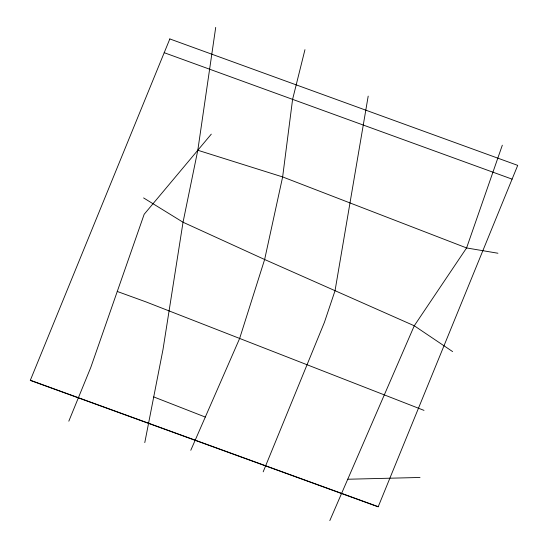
<?xml version="1.0" encoding="UTF-8"?>
<svg xmlns="http://www.w3.org/2000/svg" width="548" height="548" viewBox="0 0 548 548"><rect width="100%" height="100%" fill="white"/><g stroke="black" fill="none" stroke-linecap="round" stroke-linejoin="round"><path stroke-width="0.82" d="M144.782 442.613L163.009 349.446L183.039 222.241L197.807 150.248L215.707 27.4M368.194 96.112L335.04 290.68L324.43 322.299L263.184 471.828M304.962 49.669L292.591 99.359L282.638 176.929L264.636 259.505L239.634 338.479L190.786 450.278M502.317 145.206L466.588 247.943L414.267 325.772L329.814 520.6M68.815 421.179L90.797 367.393L144.165 214.289L211.295 134.144M347.747 479.24L420.015 477.472M497.927 253.238L466.588 247.943L282.638 176.929L197.807 150.248M164.208 52.697L512.092 179.141M117.265 291.468L145.96 301.886L424.008 410.377M30.346 380.237L378.23 506.681M153.721 396.91L205.301 417.062M143.597 197.924L183.039 222.241L264.636 259.505L414.267 325.772L452.614 351.59M169.832 38.935L30.284 380.394L378.168 506.838L517.716 165.38L169.832 38.935"/></g></svg>
